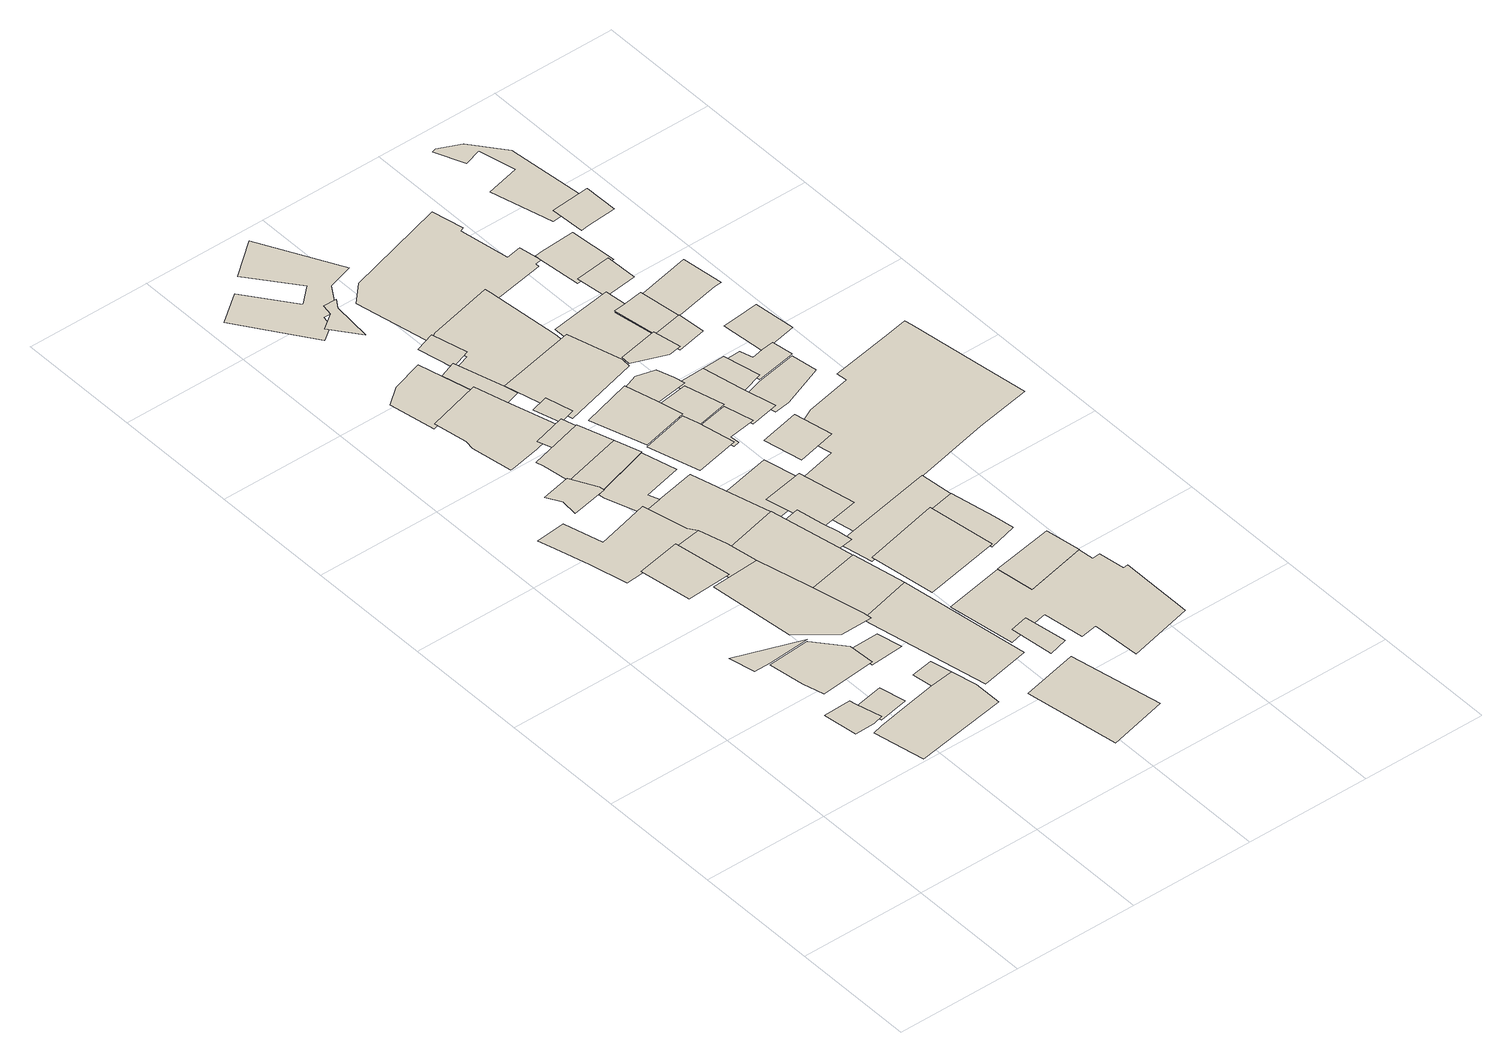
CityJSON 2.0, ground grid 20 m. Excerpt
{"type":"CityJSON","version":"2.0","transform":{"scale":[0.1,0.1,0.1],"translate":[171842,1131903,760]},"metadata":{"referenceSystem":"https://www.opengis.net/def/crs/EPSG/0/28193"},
"CityObjects":{
"building1":{"type":"Building","attributes":{"numberOfFloors":{"value":1,"sources":[{"name":"Amiran Atlas, sheet 12, map 4.3","type":"Secondary cartographic source"}],"paradata":{"author":"Beatrice Vaienti","date":"29-05-2023","comments":"In the atlas the value is \"1-3\", we have chosen a random value between 1 and 3 assigning a higher probability to 1 and 2 floors, respectively p=[0.35,0.35,0.3] for 1, 2, 3 floors","version":0}},"roof":{"type":{"value":"flat","paradata":{"author":"Beatrice Vaienti","date":"29-05-2023","version":0}}},"updatedGeometry":true,"terrainDifference":{"value":"0.28161802180262746"}},"geometry":[{"type":"MultiSurface","lod":"0","boundaries":[[[0,1,2,3,4,5]]]}]},
"building2":{"type":"Building","attributes":{"numberOfFloors":{"value":3,"sources":[{"name":"Amiran Atlas, sheet 12, map 4.3","type":"Secondary cartographic source"}],"paradata":{"author":"Beatrice Vaienti","date":"29-05-2023","comments":"In the atlas the value is \"1-3\", we have chosen a random value between 1 and 3 assigning a higher probability to 1 and 2 floors, respectively p=[0.35,0.35,0.3] for 1, 2, 3 floors","version":0}},"roof":{"type":{"value":"flat","paradata":{"author":"Beatrice Vaienti","date":"29-05-2023","version":0}}},"updatedGeometry":true,"terrainDifference":{"value":"0.599414407920558"}},"geometry":[{"type":"MultiSurface","lod":"0","boundaries":[[[6,7,8,9]]]}]},
"building3":{"type":"Building","attributes":{"numberOfFloors":{"value":2,"paradata":{"author":"INFERRED","date":"05-06-2023","comments":"Random Forest Classifier","version":0}},"roof":{"type":{"value":"flat","paradata":{"author":"Beatrice Vaienti","date":"29-05-2023","version":0}}},"updatedGeometry":true,"terrainDifference":{"value":"0.6730889437866863"}},"geometry":[{"type":"MultiSurface","lod":"0","boundaries":[[[10,11,12,13]]]}]},
"building4":{"type":"Building","attributes":{"numberOfFloors":{"value":3,"sources":[{"name":"Amiran Atlas, sheet 12, map 4.3","type":"Secondary cartographic source"}],"paradata":{"author":"Beatrice Vaienti","date":"29-05-2023","comments":"In the atlas the value is \"1-3\", we have chosen a random value between 1 and 3 assigning a higher probability to 1 and 2 floors, respectively p=[0.35,0.35,0.3] for 1, 2, 3 floors","version":0}},"roof":{"type":{"value":"hip","paradata":{"author":"Beatrice Vaienti","date":"29-05-2023","comments":"In the Atlas the value is reported is 'gabled (tiles)', however it is not clear whether it refers to a hip or a gable roof. Therefore we assigned a random value between the two.","version":0}}},"updatedGeometry":true,"terrainDifference":{"value":"1.8946272721588613"}},"geometry":[{"type":"MultiSurface","lod":"0","boundaries":[[[14,15,16,17,18,19,20,21,22,23]]]}]},
"building5":{"type":"Building","attributes":{"numberOfFloors":{"value":1,"sources":[{"name":"Amiran Atlas, sheet 12, map 4.3","type":"Secondary cartographic source"}],"paradata":{"author":"Beatrice Vaienti","date":"29-05-2023","comments":"In the atlas the value is \"1-3\", we have chosen a random value between 1 and 3 assigning a higher probability to 1 and 2 floors, respectively p=[0.35,0.35,0.3] for 1, 2, 3 floors","version":0}},"roof":{"type":{"value":"flat","paradata":{"author":"Beatrice Vaienti","date":"29-05-2023","version":0}}},"updatedGeometry":true,"terrainDifference":{"value":"1.0773429501475766"}},"geometry":[{"type":"MultiSurface","lod":"0","boundaries":[[[24,25,26,27,28,29]]]}]},
"building6":{"type":"Building","attributes":{"numberOfFloors":{"value":3,"sources":[{"name":"Amiran Atlas, sheet 12, map 4.3","type":"Secondary cartographic source"}],"paradata":{"author":"Beatrice Vaienti","date":"29-05-2023","comments":"In the atlas the value is \"1-3\", we have chosen a random value between 1 and 3 assigning a higher probability to 1 and 2 floors, respectively p=[0.35,0.35,0.3] for 1, 2, 3 floors","version":0}},"roof":{"type":{"value":"flat","paradata":{"author":"Beatrice Vaienti","date":"29-05-2023","version":0}}},"updatedGeometry":true,"terrainDifference":{"value":"0.7415756068710471"}},"geometry":[{"type":"MultiSurface","lod":"0","boundaries":[[[30,31,32,33,34]]]}]},
"building7":{"type":"Building","attributes":{"numberOfFloors":{"value":2,"sources":[{"name":"Amiran Atlas, sheet 12, map 4.3","type":"Secondary cartographic source"}],"paradata":{"author":"Beatrice Vaienti","date":"29-05-2023","comments":"In the atlas the value is \"1-3\", we have chosen a random value between 1 and 3 assigning a higher probability to 1 and 2 floors, respectively p=[0.35,0.35,0.3] for 1, 2, 3 floors","version":0}},"roof":{"type":{"value":"domed","paradata":{"author":"Beatrice Vaienti","date":"29-05-2023","version":0}}},"updatedGeometry":true,"terrainDifference":{"value":"0.4596959016915644"}},"geometry":[{"type":"MultiSurface","lod":"0","boundaries":[[[20,19,35,36]]]}]},
"building8":{"type":"Building","attributes":{"numberOfFloors":{"value":2,"sources":[{"name":"Amiran Atlas, sheet 12, map 4.3","type":"Secondary cartographic source"}],"paradata":{"author":"Beatrice Vaienti","date":"29-05-2023","comments":"In the atlas the value is \"1-3\", we have chosen a random value between 1 and 3 assigning a higher probability to 1 and 2 floors, respectively p=[0.35,0.35,0.3] for 1, 2, 3 floors","version":0}},"roof":{"type":{"value":"hip","paradata":{"author":"Beatrice Vaienti","date":"29-05-2023","comments":"In the Atlas the value is reported is 'gabled (tiles)', however it is not clear whether it refers to a hip or a gable roof. Therefore we assigned a random value between the two.","version":0}}},"updatedGeometry":true,"terrainDifference":{"value":"0.6256938639318105"}},"geometry":[{"type":"MultiSurface","lod":"0","boundaries":[[[37,38,39,40]]]}]},
"building9":{"type":"Building","attributes":{"numberOfFloors":{"value":1,"sources":[{"name":"Amiran Atlas, sheet 12, map 4.3","type":"Secondary cartographic source"}],"paradata":{"author":"Beatrice Vaienti","date":"29-05-2023","comments":"In the atlas the value is \"1-3\", we have chosen a random value between 1 and 3 assigning a higher probability to 1 and 2 floors, respectively p=[0.35,0.35,0.3] for 1, 2, 3 floors","version":0}},"roof":{"type":{"value":"flat","paradata":{"author":"Beatrice Vaienti","date":"29-05-2023","version":0}}},"updatedGeometry":true,"terrainDifference":{"value":"1.1734981575263665"}},"geometry":[{"type":"MultiSurface","lod":"0","boundaries":[[[41,42,43,44,45,46,47,48,49,50,51,52]]]}]},
"building10":{"type":"Building","attributes":{"numberOfFloors":{"value":1,"sources":[{"name":"Amiran Atlas, sheet 12, map 4.3","type":"Secondary cartographic source"}],"paradata":{"author":"Beatrice Vaienti","date":"29-05-2023","comments":"In the atlas the value is \"1-3\", we have chosen a random value between 1 and 3 assigning a higher probability to 1 and 2 floors, respectively p=[0.35,0.35,0.3] for 1, 2, 3 floors","version":0}},"roof":{"type":{"value":"flat","paradata":{"author":"Beatrice Vaienti","date":"29-05-2023","version":0}}},"updatedGeometry":true,"terrainDifference":{"value":"1.1051796525054378"}},"geometry":[{"type":"MultiSurface","lod":"0","boundaries":[[[53,54,55,56,57,58,59,60,61]]]}]},
"building11":{"type":"Building","attributes":{"numberOfFloors":{"value":3,"sources":[{"name":"Amiran Atlas, sheet 12, map 4.3","type":"Secondary cartographic source"}],"paradata":{"author":"Beatrice Vaienti","date":"29-05-2023","comments":"In the atlas the value is \"1-3\", we have chosen a random value between 1 and 3 assigning a higher probability to 1 and 2 floors, respectively p=[0.35,0.35,0.3] for 1, 2, 3 floors","version":0}},"roof":{"type":{"value":"flat","paradata":{"author":"Beatrice Vaienti","date":"29-05-2023","version":0}}},"updatedGeometry":true,"terrainDifference":{"value":"0.5852406870586565"}},"geometry":[{"type":"MultiSurface","lod":"0","boundaries":[[[62,63,64,65,66,67]]]}]},
"building12":{"type":"Building","attributes":{"numberOfFloors":{"value":3,"sources":[{"name":"Amiran Atlas, sheet 12, map 4.3","type":"Secondary cartographic source"}],"paradata":{"author":"Beatrice Vaienti","date":"29-05-2023","comments":"In the atlas the value is \"1-3\", we have chosen a random value between 1 and 3 assigning a higher probability to 1 and 2 floors, respectively p=[0.35,0.35,0.3] for 1, 2, 3 floors","version":0}},"roof":{"type":{"value":"flat","paradata":{"author":"Beatrice Vaienti","date":"29-05-2023","version":0}}},"updatedGeometry":true,"terrainDifference":{"value":"0.609221989827347"}},"geometry":[{"type":"MultiSurface","lod":"0","boundaries":[[[58,68,49,48,59]]]}]},
"building13":{"type":"Building","attributes":{"numberOfFloors":{"value":1,"sources":[{"name":"Amiran Atlas, sheet 12, map 4.3","type":"Secondary cartographic source"}],"paradata":{"author":"Beatrice Vaienti","date":"29-05-2023","comments":"In the atlas the value is \"1-3\", we have chosen a random value between 1 and 3 assigning a higher probability to 1 and 2 floors, respectively p=[0.35,0.35,0.3] for 1, 2, 3 floors","version":0}},"roof":{"type":{"value":"flat","paradata":{"author":"Beatrice Vaienti","date":"29-05-2023","version":0}}},"updatedGeometry":true,"terrainDifference":{"value":"1.1520842696250184"}},"geometry":[{"type":"MultiSurface","lod":"0","boundaries":[[[69,70,71,72,73]]]}]},
"building14":{"type":"Building","attributes":{"numberOfFloors":{"value":3,"sources":[{"name":"Amiran Atlas, sheet 12, map 4.3","type":"Secondary cartographic source"}],"paradata":{"author":"Beatrice Vaienti","date":"29-05-2023","comments":"In the atlas the value is \"1-3\", we have chosen a random value between 1 and 3 assigning a higher probability to 1 and 2 floors, respectively p=[0.35,0.35,0.3] for 1, 2, 3 floors","version":0}},"roof":{"type":{"value":"flat","paradata":{"author":"Beatrice Vaienti","date":"29-05-2023","version":0}}},"updatedGeometry":true,"terrainDifference":{"value":"1.6908805192066356"}},"geometry":[{"type":"MultiSurface","lod":"0","boundaries":[[[74,75,76,77]]]}]},
"building15":{"type":"Building","attributes":{"numberOfFloors":{"value":2,"sources":[{"name":"Amiran Atlas, sheet 12, map 4.3","type":"Secondary cartographic source"}],"paradata":{"author":"Beatrice Vaienti","date":"29-05-2023","comments":"In the atlas the value is \"1-3\", we have chosen a random value between 1 and 3 assigning a higher probability to 1 and 2 floors, respectively p=[0.35,0.35,0.3] for 1, 2, 3 floors","version":0}},"roof":{"type":{"value":"flat","paradata":{"author":"Beatrice Vaienti","date":"29-05-2023","version":0}}},"updatedGeometry":true,"terrainDifference":{"value":"1.1146611392366468"}},"geometry":[{"type":"MultiSurface","lod":"0","boundaries":[[[71,70,78,79,80]]]}]},
"building16":{"type":"Building","attributes":{"numberOfFloors":{"value":2,"sources":[{"name":"Amiran Atlas, sheet 12, map 4.3","type":"Secondary cartographic source"}],"paradata":{"author":"Beatrice Vaienti","date":"29-05-2023","comments":"In the atlas the value is \"1-3\", we have chosen a random value between 1 and 3 assigning a higher probability to 1 and 2 floors, respectively p=[0.35,0.35,0.3] for 1, 2, 3 floors","version":0}},"roof":{"type":{"value":"flat","paradata":{"author":"Beatrice Vaienti","date":"29-05-2023","version":0}}},"updatedGeometry":true,"terrainDifference":{"value":"1.1937920762037393"}},"geometry":[{"type":"MultiSurface","lod":"0","boundaries":[[[81,82,83,84,85,86]]]}]},
"building17":{"type":"Building","attributes":{"numberOfFloors":{"value":3,"sources":[{"name":"Amiran Atlas, sheet 12, map 4.3","type":"Secondary cartographic source"}],"paradata":{"author":"Beatrice Vaienti","date":"29-05-2023","comments":"In the atlas the value is \"1-3\", we have chosen a random value between 1 and 3 assigning a higher probability to 1 and 2 floors, respectively p=[0.35,0.35,0.3] for 1, 2, 3 floors","version":0}},"roof":{"type":{"value":"flat","paradata":{"author":"Beatrice Vaienti","date":"29-05-2023","version":0}}},"updatedGeometry":true,"terrainDifference":{"value":"1.2324583044890314"}},"geometry":[{"type":"MultiSurface","lod":"0","boundaries":[[[87,88,89,90,91]]]}]},
"building18":{"type":"Building","attributes":{"numberOfFloors":{"value":3,"sources":[{"name":"Amiran Atlas, sheet 12, map 4.3","type":"Secondary cartographic source"}],"paradata":{"author":"Beatrice Vaienti","date":"29-05-2023","comments":"In the atlas the value is \"1-3\", we have chosen a random value between 1 and 3 assigning a higher probability to 1 and 2 floors, respectively p=[0.35,0.35,0.3] for 1, 2, 3 floors","version":0}},"roof":{"type":{"value":"domed","paradata":{"author":"Beatrice Vaienti","date":"29-05-2023","version":0}}},"updatedGeometry":true,"terrainDifference":{"value":"1.360554771012161"}},"geometry":[{"type":"MultiSurface","lod":"0","boundaries":[[[92,93,94,95,96,97,98]]]}]},
"building19":{"type":"Building","attributes":{"numberOfFloors":{"value":2,"sources":[{"name":"Amiran Atlas, sheet 12, map 4.3","type":"Secondary cartographic source"}],"paradata":{"author":"Beatrice Vaienti","date":"29-05-2023","comments":"In the atlas the value is \"1-3\", we have chosen a random value between 1 and 3 assigning a higher probability to 1 and 2 floors, respectively p=[0.35,0.35,0.3] for 1, 2, 3 floors","version":0}},"roof":{"type":{"value":"flat","paradata":{"author":"Beatrice Vaienti","date":"29-05-2023","version":0}}},"updatedGeometry":true,"terrainDifference":{"value":"1.3034931876859628"}},"geometry":[{"type":"MultiSurface","lod":"0","boundaries":[[[94,93,99,100,101,102,103]]]}]},
"building20":{"type":"Building","attributes":{"numberOfFloors":{"value":3,"sources":[{"name":"Amiran Atlas, sheet 12, map 4.3","type":"Secondary cartographic source"}],"paradata":{"author":"Beatrice Vaienti","date":"29-05-2023","comments":"In the atlas the value is \"1-3\", we have chosen a random value between 1 and 3 assigning a higher probability to 1 and 2 floors, respectively p=[0.35,0.35,0.3] for 1, 2, 3 floors","version":0}},"roof":{"type":{"value":"flat","paradata":{"author":"Beatrice Vaienti","date":"29-05-2023","version":0}}},"updatedGeometry":true,"terrainDifference":{"value":"1.1023159950963455"}},"geometry":[{"type":"MultiSurface","lod":"0","boundaries":[[[104,89,88,105,106]]]}]},
"building21":{"type":"Building","attributes":{"numberOfFloors":{"value":3,"sources":[{"name":"Amiran Atlas, sheet 12, map 4.3","type":"Secondary cartographic source"}],"paradata":{"author":"Beatrice Vaienti","date":"29-05-2023","comments":"In the atlas the value is \"1-3\", we have chosen a random value between 1 and 3 assigning a higher probability to 1 and 2 floors, respectively p=[0.35,0.35,0.3] for 1, 2, 3 floors","version":0}},"roof":{"type":{"value":"domed","paradata":{"author":"Beatrice Vaienti","date":"29-05-2023","version":0}}},"updatedGeometry":true,"terrainDifference":{"value":"1.8559229964739643"}},"geometry":[{"type":"MultiSurface","lod":"0","boundaries":[[[107,108,109,110,111,112,113,114,115,116]]]}]},
"building22":{"type":"Building","attributes":{"numberOfFloors":{"value":1,"sources":[{"name":"Amiran Atlas, sheet 12, map 4.3","type":"Secondary cartographic source"}],"paradata":{"author":"Beatrice Vaienti","date":"29-05-2023","comments":"In the atlas the value is \"1-3\", we have chosen a random value between 1 and 3 assigning a higher probability to 1 and 2 floors, respectively p=[0.35,0.35,0.3] for 1, 2, 3 floors","version":0}},"roof":{"type":{"value":"hip","paradata":{"author":"Beatrice Vaienti","date":"29-05-2023","comments":"In the Atlas the value is reported is 'gabled (tiles)', however it is not clear whether it refers to a hip or a gable roof. Therefore we assigned a random value between the two.","version":0}}},"updatedGeometry":true,"terrainDifference":{"value":"1.310572772012092"}},"geometry":[{"type":"MultiSurface","lod":"0","boundaries":[[[117,118,119,120,121,122,123]]]}]},
"building23":{"type":"Building","attributes":{"numberOfFloors":{"value":2,"sources":[{"name":"Amiran Atlas, sheet 12, map 4.3","type":"Secondary cartographic source"}],"paradata":{"author":"Beatrice Vaienti","date":"29-05-2023","comments":"In the atlas the value is \"1-3\", we have chosen a random value between 1 and 3 assigning a higher probability to 1 and 2 floors, respectively p=[0.35,0.35,0.3] for 1, 2, 3 floors","version":0}},"roof":{"type":{"value":"flat","paradata":{"author":"Beatrice Vaienti","date":"29-05-2023","version":0}}},"updatedGeometry":true,"terrainDifference":{"value":"0.543079829151393"}},"geometry":[{"type":"MultiSurface","lod":"0","boundaries":[[[124,125,126,127]]]}]},
"building24":{"type":"Building","attributes":{"numberOfFloors":{"value":3,"sources":[{"name":"Amiran Atlas, sheet 12, map 4.3","type":"Secondary cartographic source"}],"paradata":{"author":"Beatrice Vaienti","date":"29-05-2023","comments":"In the atlas the value is \"1-3\", we have chosen a random value between 1 and 3 assigning a higher probability to 1 and 2 floors, respectively p=[0.35,0.35,0.3] for 1, 2, 3 floors","version":0}},"roof":{"type":{"value":"flat","paradata":{"author":"Beatrice Vaienti","date":"29-05-2023","version":0}}},"updatedGeometry":true,"terrainDifference":{"value":"0.42074597535666547"}},"geometry":[{"type":"MultiSurface","lod":"0","boundaries":[[[128,129,130,131]]]}]},
"building25":{"type":"Building","attributes":{"numberOfFloors":{"value":1,"sources":[{"name":"Amiran Atlas, sheet 12, map 4.3","type":"Secondary cartographic source"}],"paradata":{"author":"Beatrice Vaienti","date":"29-05-2023","comments":"In the atlas the value is \"1-3\", we have chosen a random value between 1 and 3 assigning a higher probability to 1 and 2 floors, respectively p=[0.35,0.35,0.3] for 1, 2, 3 floors","version":0}},"roof":{"type":{"value":"hip","paradata":{"author":"Beatrice Vaienti","date":"29-05-2023","comments":"In the Atlas the value is reported is 'gabled (tiles)', however it is not clear whether it refers to a hip or a gable roof. Therefore we assigned a random value between the two.","version":0}}},"updatedGeometry":true,"terrainDifference":{"value":"0.34325742693408395"}},"geometry":[{"type":"MultiSurface","lod":"0","boundaries":[[[132,133,134,135,136,137]]]}]},
"building26":{"type":"Building","attributes":{"numberOfFloors":{"value":1,"sources":[{"name":"Amiran Atlas, sheet 12, map 4.3","type":"Secondary cartographic source"}],"paradata":{"author":"Beatrice Vaienti","date":"29-05-2023","comments":"In the atlas the value is \"1-3\", we have chosen a random value between 1 and 3 assigning a higher probability to 1 and 2 floors, respectively p=[0.35,0.35,0.3] for 1, 2, 3 floors","version":0}},"roof":{"type":{"value":"flat","paradata":{"author":"Beatrice Vaienti","date":"29-05-2023","version":0}}},"updatedGeometry":true,"terrainDifference":{"value":"0.5837094846814871"}},"geometry":[{"type":"MultiSurface","lod":"0","boundaries":[[[138,139,140,141]]]}]},
"building27":{"type":"Building","attributes":{"numberOfFloors":{"value":3,"sources":[{"name":"Amiran Atlas, sheet 12, map 4.3","type":"Secondary cartographic source"}],"paradata":{"author":"Beatrice Vaienti","date":"29-05-2023","comments":"In the atlas the value is \"1-3\", we have chosen a random value between 1 and 3 assigning a higher probability to 1 and 2 floors, respectively p=[0.35,0.35,0.3] for 1, 2, 3 floors","version":0}},"roof":{"type":{"value":"domed","paradata":{"author":"Beatrice Vaienti","date":"29-05-2023","version":0}}},"updatedGeometry":true,"terrainDifference":{"value":"1.1359282946718159"}},"geometry":[{"type":"MultiSurface","lod":"0","boundaries":[[[142,143,144,145,146,147]]]}]},
"building28":{"type":"Building","attributes":{"numberOfFloors":{"value":3,"sources":[{"name":"Amiran Atlas, sheet 12, map 4.3","type":"Secondary cartographic source"}],"paradata":{"author":"Beatrice Vaienti","date":"29-05-2023","comments":"In the atlas the value is \"1-3\", we have chosen a random value between 1 and 3 assigning a higher probability to 1 and 2 floors, respectively p=[0.35,0.35,0.3] for 1, 2, 3 floors","version":0}},"roof":{"type":{"value":"domed","paradata":{"author":"Beatrice Vaienti","date":"29-05-2023","version":0}}},"updatedGeometry":true,"terrainDifference":{"value":"0.8782813781786245"}},"geometry":[{"type":"MultiSurface","lod":"0","boundaries":[[[148,149,150,151,152,153]]]}]},
"building29":{"type":"Building","attributes":{"numberOfFloors":{"value":3,"paradata":{"author":"INFERRED","date":"05-06-2023","comments":"Random Forest Classifier","version":0}},"roof":{"type":{"value":"hip","paradata":{"author":"Beatrice Vaienti","date":"29-05-2023","comments":"In the Atlas the value is reported is 'gabled (tiles)', however it is not clear whether it refers to a hip or a gable roof. Therefore we assigned a random value between the two.","version":0}}},"updatedGeometry":true,"terrainDifference":{"value":"0.7849513631530571"}},"geometry":[{"type":"MultiSurface","lod":"0","boundaries":[[[154,155,156,157]]]}]},
"building30":{"type":"Building","attributes":{"numberOfFloors":{"value":2,"sources":[{"name":"Amiran Atlas, sheet 12, map 4.3","type":"Secondary cartographic source"}],"paradata":{"author":"Beatrice Vaienti","date":"29-05-2023","comments":"In the atlas the value is \"1-3\", we have chosen a random value between 1 and 3 assigning a higher probability to 1 and 2 floors, respectively p=[0.35,0.35,0.3] for 1, 2, 3 floors","version":0}},"roof":{"type":{"value":"flat","paradata":{"author":"Beatrice Vaienti","date":"29-05-2023","version":0}}},"updatedGeometry":true,"terrainDifference":{"value":"0.9120840890925611"}},"geometry":[{"type":"MultiSurface","lod":"0","boundaries":[[[158,159,160,161,162]]]}]},
"building31":{"type":"Building","attributes":{"numberOfFloors":{"value":1,"sources":[{"name":"Amiran Atlas, sheet 12, map 4.3","type":"Secondary cartographic source"}],"paradata":{"author":"Beatrice Vaienti","date":"29-05-2023","comments":"In the atlas the value is \"1-3\", we have chosen a random value between 1 and 3 assigning a higher probability to 1 and 2 floors, respectively p=[0.35,0.35,0.3] for 1, 2, 3 floors","version":0}},"roof":{"type":{"value":"domed","paradata":{"author":"Beatrice Vaienti","date":"29-05-2023","version":0}}},"updatedGeometry":true,"terrainDifference":{"value":"1.2810427318225848"}},"geometry":[{"type":"MultiSurface","lod":"0","boundaries":[[[163,164,165,166,167]]]}]},
"building32":{"type":"Building","attributes":{"numberOfFloors":{"value":1,"sources":[{"name":"Amiran Atlas, sheet 12, map 4.3","type":"Secondary cartographic source"}],"paradata":{"author":"Beatrice Vaienti","date":"29-05-2023","comments":"In the atlas the value is \"1-3\", we have chosen a random value between 1 and 3 assigning a higher probability to 1 and 2 floors, respectively p=[0.35,0.35,0.3] for 1, 2, 3 floors","version":0}},"roof":{"type":{"value":"flat","paradata":{"author":"Beatrice Vaienti","date":"29-05-2023","version":0}}},"updatedGeometry":true,"terrainDifference":{"value":"1.5725380496156869"}},"geometry":[{"type":"MultiSurface","lod":"0","boundaries":[[[168,169,170,171]]]}]},
"building33":{"type":"Building","attributes":{"numberOfFloors":{"value":1,"sources":[{"name":"Amiran Atlas, sheet 12, map 4.3","type":"Secondary cartographic source"}],"paradata":{"author":"Beatrice Vaienti","date":"29-05-2023","comments":"In the atlas the value is \"1-3\", we have chosen a random value between 1 and 3 assigning a higher probability to 1 and 2 floors, respectively p=[0.35,0.35,0.3] for 1, 2, 3 floors","version":0}},"roof":{"type":{"value":"flat","paradata":{"author":"Beatrice Vaienti","date":"29-05-2023","version":0}}},"updatedGeometry":true,"terrainDifference":{"value":"1.0105732763211708"}},"geometry":[{"type":"MultiSurface","lod":"0","boundaries":[[[172,173,174,175,176]]]}]},
"building34":{"type":"Building","attributes":{"numberOfFloors":{"value":2,"sources":[{"name":"Amiran Atlas, sheet 12, map 4.3","type":"Secondary cartographic source"}],"paradata":{"author":"Beatrice Vaienti","date":"29-05-2023","comments":"In the atlas the value is \"1-3\", we have chosen a random value between 1 and 3 assigning a higher probability to 1 and 2 floors, respectively p=[0.35,0.35,0.3] for 1, 2, 3 floors","version":0}},"roof":{"type":{"value":"domed","paradata":{"author":"Beatrice Vaienti","date":"29-05-2023","version":0}}},"updatedGeometry":true,"terrainDifference":{"value":"2.441305900781299"}},"geometry":[{"type":"MultiSurface","lod":"0","boundaries":[[[177,178,179,180,181,182,183,184,185,186,187,188,189]]]}]},
"building35":{"type":"Building","attributes":{"numberOfFloors":{"value":2,"sources":[{"name":"Amiran Atlas, sheet 12, map 4.3","type":"Secondary cartographic source"}],"paradata":{"author":"Beatrice Vaienti","date":"29-05-2023","comments":"In the atlas the value is \"1-3\", we have chosen a random value between 1 and 3 assigning a higher probability to 1 and 2 floors, respectively p=[0.35,0.35,0.3] for 1, 2, 3 floors","version":0}},"roof":{"type":{"value":"flat","paradata":{"author":"Beatrice Vaienti","date":"29-05-2023","version":0}}},"updatedGeometry":true,"terrainDifference":{"value":"2.5305801481864183"}},"geometry":[{"type":"MultiSurface","lod":"0","boundaries":[[[190,191,192,193,194,195,196,197,198,199,200,201,202,203,204,205,206]]]}]},
"building36":{"type":"Building","attributes":{"numberOfFloors":{"value":3,"sources":[{"name":"Amiran Atlas, sheet 12, map 4.3","type":"Secondary cartographic source"}],"paradata":{"author":"Beatrice Vaienti","date":"29-05-2023","comments":"In the atlas the value is \"1-3\", we have chosen a random value between 1 and 3 assigning a higher probability to 1 and 2 floors, respectively p=[0.35,0.35,0.3] for 1, 2, 3 floors","version":0}},"roof":{"type":{"value":"flat","paradata":{"author":"Beatrice Vaienti","date":"29-05-2023","version":0}}},"updatedGeometry":true,"terrainDifference":{"value":"1.7369030381779886"}},"geometry":[{"type":"MultiSurface","lod":"0","boundaries":[[[207,208,209,210,211]]]}]},
"building37":{"type":"Building","attributes":{"numberOfFloors":{"value":1,"sources":[{"name":"Amiran Atlas, sheet 12, map 4.3","type":"Secondary cartographic source"}],"paradata":{"author":"Beatrice Vaienti","date":"29-05-2023","comments":"In the atlas the value is \"1-3\", we have chosen a random value between 1 and 3 assigning a higher probability to 1 and 2 floors, respectively p=[0.35,0.35,0.3] for 1, 2, 3 floors","version":0}},"roof":{"type":{"value":"flat","paradata":{"author":"Beatrice Vaienti","date":"29-05-2023","version":0}}},"updatedGeometry":true,"terrainDifference":{"value":"2.1473041737134335"}},"geometry":[{"type":"MultiSurface","lod":"0","boundaries":[[[212,213,214,215,216]]]}]},
"building38":{"type":"Building","attributes":{"numberOfFloors":{"value":1,"sources":[{"name":"Amiran Atlas, sheet 12, map 4.3","type":"Secondary cartographic source"}],"paradata":{"author":"Beatrice Vaienti","date":"29-05-2023","comments":"In the atlas the value is \"1-3\", we have chosen a random value between 1 and 3 assigning a higher probability to 1 and 2 floors, respectively p=[0.35,0.35,0.3] for 1, 2, 3 floors","version":0}},"roof":{"type":{"value":"flat","paradata":{"author":"Beatrice Vaienti","date":"29-05-2023","version":0}}},"updatedGeometry":true,"terrainDifference":{"value":"2.2539711357406342"}},"geometry":[{"type":"MultiSurface","lod":"0","boundaries":[[[217,218,219,220,221,222,223,224,225]]]}]},
"building39":{"type":"Building","attributes":{"numberOfFloors":{"value":2,"sources":[{"name":"Amiran Atlas, sheet 12, map 4.3","type":"Secondary cartographic source"}],"paradata":{"author":"Beatrice Vaienti","date":"29-05-2023","comments":"In the atlas the value is \"1-3\", we have chosen a random value between 1 and 3 assigning a higher probability to 1 and 2 floors, respectively p=[0.35,0.35,0.3] for 1, 2, 3 floors","version":0}},"roof":{"type":{"value":"flat","paradata":{"author":"Beatrice Vaienti","date":"29-05-2023","version":0}}},"updatedGeometry":true,"terrainDifference":{"value":"0.9936975825622212"}},"geometry":[{"type":"MultiSurface","lod":"0","boundaries":[[[226,227,228,229,230,231]]]}]},
"building40":{"type":"Building","attributes":{"numberOfFloors":{"value":1,"sources":[{"name":"Amiran Atlas, sheet 12, map 4.3","type":"Secondary cartographic source"}],"paradata":{"author":"Beatrice Vaienti","date":"29-05-2023","comments":"In the atlas the value is \"1-3\", we have chosen a random value between 1 and 3 assigning a higher probability to 1 and 2 floors, respectively p=[0.35,0.35,0.3] for 1, 2, 3 floors","version":0}},"roof":{"type":{"value":"gable","paradata":{"author":"Beatrice Vaienti","date":"29-05-2023","comments":"In the Atlas the value is reported is 'gabled (tiles)', however it is not clear whether it refers to a hip or a gable roof. Therefore we assigned a random value between the two.","version":0}}},"updatedGeometry":true,"terrainDifference":{"value":"1.208562834485667"}},"geometry":[{"type":"MultiSurface","lod":"0","boundaries":[[[232,233,234,235,236]]]}]},
"building41":{"type":"Building","attributes":{"numberOfFloors":{"value":1,"sources":[{"name":"Amiran Atlas, sheet 12, map 4.3","type":"Secondary cartographic source"}],"paradata":{"author":"Beatrice Vaienti","date":"29-05-2023","comments":"In the atlas the value is \"1-3\", we have chosen a random value between 1 and 3 assigning a higher probability to 1 and 2 floors, respectively p=[0.35,0.35,0.3] for 1, 2, 3 floors","version":0}},"roof":{"type":{"value":"flat","paradata":{"author":"Beatrice Vaienti","date":"29-05-2023","version":0}}},"updatedGeometry":true,"terrainDifference":{"value":"1.2386666539061115"}},"geometry":[{"type":"MultiSurface","lod":"0","boundaries":[[[237,238,239,240]]]}]},
"building42":{"type":"Building","attributes":{"numberOfFloors":{"value":3,"sources":[{"name":"Amiran Atlas, sheet 12, map 4.3","type":"Secondary cartographic source"}],"paradata":{"author":"Beatrice Vaienti","date":"29-05-2023","comments":"In the atlas the value is \"1-3\", we have chosen a random value between 1 and 3 assigning a higher probability to 1 and 2 floors, respectively p=[0.35,0.35,0.3] for 1, 2, 3 floors","version":0}},"roof":{"type":{"value":"flat","paradata":{"author":"Beatrice Vaienti","date":"29-05-2023","version":0}}},"updatedGeometry":true,"terrainDifference":{"value":"0.8372788266360294"}},"geometry":[{"type":"MultiSurface","lod":"0","boundaries":[[[241,242,243,244,245,246]]]}]},
"building43":{"type":"Building","attributes":{"numberOfFloors":{"value":2,"sources":[{"name":"Amiran Atlas, sheet 12, map 4.3","type":"Secondary cartographic source"}],"paradata":{"author":"Beatrice Vaienti","date":"29-05-2023","comments":"In the atlas the value is \"1-3\", we have chosen a random value between 1 and 3 assigning a higher probability to 1 and 2 floors, respectively p=[0.35,0.35,0.3] for 1, 2, 3 floors","version":0}},"roof":{"type":{"value":"domed","paradata":{"author":"Beatrice Vaienti","date":"29-05-2023","version":0}}},"updatedGeometry":true,"terrainDifference":{"value":"0.6257997141149827"}},"geometry":[{"type":"MultiSurface","lod":"0","boundaries":[[[247,248,249,250,251]]]}]},
"building44":{"type":"Building","attributes":{"numberOfFloors":{"value":1,"sources":[{"name":"Amiran Atlas, sheet 12, map 4.3","type":"Secondary cartographic source"}],"paradata":{"author":"Beatrice Vaienti","date":"29-05-2023","comments":"In the atlas the value is \"1-3\", we have chosen a random value between 1 and 3 assigning a higher probability to 1 and 2 floors, respectively p=[0.35,0.35,0.3] for 1, 2, 3 floors","version":0}},"roof":{"type":{"value":"domed","paradata":{"author":"Beatrice Vaienti","date":"29-05-2023","version":0}}},"updatedGeometry":true,"terrainDifference":{"value":"1.062599505457678"}},"geometry":[{"type":"MultiSurface","lod":"0","boundaries":[[[252,253,254,255]]]}]},
"building45":{"type":"Building","attributes":{"numberOfFloors":{"value":2,"sources":[{"name":"Amiran Atlas, sheet 12, map 4.3","type":"Secondary cartographic source"}],"paradata":{"author":"Beatrice Vaienti","date":"29-05-2023","comments":"In the atlas the value is \"1-3\", we have chosen a random value between 1 and 3 assigning a higher probability to 1 and 2 floors, respectively p=[0.35,0.35,0.3] for 1, 2, 3 floors","version":0}},"roof":{"type":{"value":"domed","paradata":{"author":"Beatrice Vaienti","date":"29-05-2023","version":0}}},"updatedGeometry":true,"terrainDifference":{"value":"1.6172838676032844"}},"geometry":[{"type":"MultiSurface","lod":"0","boundaries":[[[256,257,258,259,260,261]]]}]},
"building46":{"type":"Building","attributes":{"numberOfFloors":{"value":1,"sources":[{"name":"Amiran Atlas, sheet 12, map 4.3","type":"Secondary cartographic source"}],"paradata":{"author":"Beatrice Vaienti","date":"29-05-2023","comments":"In the atlas the value is \"1-3\", we have chosen a random value between 1 and 3 assigning a higher probability to 1 and 2 floors, respectively p=[0.35,0.35,0.3] for 1, 2, 3 floors","version":0}},"roof":{"type":{"value":"flat","paradata":{"author":"Beatrice Vaienti","date":"29-05-2023","version":0}}},"updatedGeometry":true,"terrainDifference":{"value":"0.5721613421117654"}},"geometry":[{"type":"MultiSurface","lod":"0","boundaries":[[[262,263,264,265,266]]]}]},
"building47":{"type":"Building","attributes":{"numberOfFloors":{"value":2,"sources":[{"name":"Amiran Atlas, sheet 12, map 4.3","type":"Secondary cartographic source"}],"paradata":{"author":"Beatrice Vaienti","date":"29-05-2023","comments":"In the atlas the value is \"1-3\", we have chosen a random value between 1 and 3 assigning a higher probability to 1 and 2 floors, respectively p=[0.35,0.35,0.3] for 1, 2, 3 floors","version":0}},"roof":{"type":{"value":"flat","paradata":{"author":"Beatrice Vaienti","date":"29-05-2023","version":0}}},"updatedGeometry":true,"terrainDifference":{"value":"1.5550210134574445"}},"geometry":[{"type":"MultiSurface","lod":"0","boundaries":[[[267,268,269,270,271,272,273,274]]]}]},
"building48":{"type":"Building","attributes":{"numberOfFloors":{"value":3,"sources":[{"name":"Amiran Atlas, sheet 12, map 4.3","type":"Secondary cartographic source"}],"paradata":{"author":"Beatrice Vaienti","date":"29-05-2023","comments":"In the atlas the value is \"1-3\", we have chosen a random value between 1 and 3 assigning a higher probability to 1 and 2 floors, respectively p=[0.35,0.35,0.3] for 1, 2, 3 floors","version":0}},"roof":{"type":{"value":"flat","paradata":{"author":"Beatrice Vaienti","date":"29-05-2023","version":0}}},"updatedGeometry":true,"terrainDifference":{"value":"2.7242006657109594"}},"geometry":[{"type":"MultiSurface","lod":"0","boundaries":[[[275,276,277,278,279,280,281,282,283,284,285,286,287]]]}]},
"building49":{"type":"Building","attributes":{"numberOfFloors":{"value":1,"sources":[{"name":"Amiran Atlas, sheet 12, map 4.3","type":"Secondary cartographic source"}],"paradata":{"author":"Beatrice Vaienti","date":"29-05-2023","comments":"In the atlas the value is \"1-3\", we have chosen a random value between 1 and 3 assigning a higher probability to 1 and 2 floors, respectively p=[0.35,0.35,0.3] for 1, 2, 3 floors","version":0}},"roof":{"type":{"value":"domed","paradata":{"author":"Beatrice Vaienti","date":"29-05-2023","version":0}}},"updatedGeometry":true,"terrainDifference":{"value":"0.9303543918317883"}},"geometry":[{"type":"MultiSurface","lod":"0","boundaries":[[[288,289,290,260]]]}]},
"building50":{"type":"Building","attributes":{"numberOfFloors":{"value":2,"sources":[{"name":"Amiran Atlas, sheet 12, map 4.3","type":"Secondary cartographic source"}],"paradata":{"author":"Beatrice Vaienti","date":"29-05-2023","comments":"In the atlas the value is \"1-3\", we have chosen a random value between 1 and 3 assigning a higher probability to 1 and 2 floors, respectively p=[0.35,0.35,0.3] for 1, 2, 3 floors","version":0}},"roof":{"type":{"value":"flat","paradata":{"author":"Beatrice Vaienti","date":"29-05-2023","version":0}}},"updatedGeometry":true,"terrainDifference":{"value":"5.9349594956449"}},"geometry":[{"type":"MultiSurface","lod":"0","boundaries":[[[291,292,293,294,295,296,297,298,299,300,301,302,303,304,305,306,307,308,309]]]}]},
"building51":{"type":"Building","attributes":{"numberOfFloors":{"value":2,"sources":[{"name":"Amiran Atlas, sheet 12, map 4.3","type":"Secondary cartographic source"}],"paradata":{"author":"Beatrice Vaienti","date":"29-05-2023","comments":"In the atlas the value is \"1-3\", we have chosen a random value between 1 and 3 assigning a higher probability to 1 and 2 floors, respectively p=[0.35,0.35,0.3] for 1, 2, 3 floors","version":0}},"roof":{"type":{"value":"domed","paradata":{"author":"Beatrice Vaienti","date":"29-05-2023","version":0}}},"updatedGeometry":true,"terrainDifference":{"value":"0.649232904205448"}},"geometry":[{"type":"MultiSurface","lod":"0","boundaries":[[[310,311,312,313,314]]]}]},
"building52":{"type":"Building","attributes":{"numberOfFloors":{"value":2,"sources":[{"name":"Amiran Atlas, sheet 12, map 4.3","type":"Secondary cartographic source"}],"paradata":{"author":"Beatrice Vaienti","date":"29-05-2023","comments":"In the atlas the value is \"1-3\", we have chosen a random value between 1 and 3 assigning a higher probability to 1 and 2 floors, respectively p=[0.35,0.35,0.3] for 1, 2, 3 floors","version":0}},"roof":{"type":{"value":"flat","paradata":{"author":"Beatrice Vaienti","date":"29-05-2023","version":0}}},"updatedGeometry":true,"terrainDifference":{"value":"1.4915714561083586"}},"geometry":[{"type":"MultiSurface","lod":"0","boundaries":[[[315,316,317,318,319,320]]]}]},
"building53":{"type":"Building","attributes":{"numberOfFloors":{"value":2,"sources":[{"name":"Amiran Atlas, sheet 12, map 4.3","type":"Secondary cartographic source"}],"paradata":{"author":"Beatrice Vaienti","date":"29-05-2023","comments":"In the atlas the value is \"1-3\", we have chosen a random value between 1 and 3 assigning a higher probability to 1 and 2 floors, respectively p=[0.35,0.35,0.3] for 1, 2, 3 floors","version":0}},"roof":{"type":{"value":"domed","paradata":{"author":"Beatrice Vaienti","date":"29-05-2023","version":0}}},"updatedGeometry":true,"terrainDifference":{"value":"0.9506172809858108"}},"geometry":[{"type":"MultiSurface","lod":"0","boundaries":[[[321,322,323,324,325,326]]]}]},
"building54":{"type":"Building","attributes":{"numberOfFloors":{"value":2,"sources":[{"name":"Amiran Atlas, sheet 12, map 4.3","type":"Secondary cartographic source"}],"paradata":{"author":"Beatrice Vaienti","date":"29-05-2023","comments":"In the atlas the value is \"1-3\", we have chosen a random value between 1 and 3 assigning a higher probability to 1 and 2 floors, respectively p=[0.35,0.35,0.3] for 1, 2, 3 floors","version":0}},"roof":{"type":{"value":"domed","paradata":{"author":"Beatrice Vaienti","date":"29-05-2023","version":0}}},"updatedGeometry":true,"terrainDifference":{"value":"1.2616334483693354"}},"geometry":[{"type":"MultiSurface","lod":"0","boundaries":[[[327,328,329,330,331,332,333]]]}]},
"building55":{"type":"Building","attributes":{"numberOfFloors":{"value":3,"sources":[{"name":"Amiran Atlas, sheet 12, map 4.3","type":"Secondary cartographic source"}],"paradata":{"author":"Beatrice Vaienti","date":"29-05-2023","comments":"In the atlas the value is \"1-3\", we have chosen a random value between 1 and 3 assigning a higher probability to 1 and 2 floors, respectively p=[0.35,0.35,0.3] for 1, 2, 3 floors","version":0}},"roof":{"type":{"value":"flat","paradata":{"author":"Beatrice Vaienti","date":"29-05-2023","version":0}}},"updatedGeometry":true,"terrainDifference":{"value":"0.7658809674301883"}},"geometry":[{"type":"MultiSurface","lod":"0","boundaries":[[[334,335,336,337]]]}]},
"building56":{"type":"Building","attributes":{"numberOfFloors":{"value":2,"sources":[{"name":"Amiran Atlas, sheet 12, map 4.3","type":"Secondary cartographic source"}],"paradata":{"author":"Beatrice Vaienti","date":"29-05-2023","comments":"In the atlas the value is \"1-3\", we have chosen a random value between 1 and 3 assigning a higher probability to 1 and 2 floors, respectively p=[0.35,0.35,0.3] for 1, 2, 3 floors","version":0}},"roof":{"type":{"value":"flat","paradata":{"author":"Beatrice Vaienti","date":"29-05-2023","version":0}}},"updatedGeometry":true,"terrainDifference":{"value":"1.0704259280960542"}},"geometry":[{"type":"MultiSurface","lod":"0","boundaries":[[[338,339,340,341,342,343,344]]]}]},
"building57":{"type":"Building","attributes":{"numberOfFloors":{"value":3,"sources":[{"name":"Amiran Atlas, sheet 12, map 4.3","type":"Secondary cartographic source"}],"paradata":{"author":"Beatrice Vaienti","date":"29-05-2023","comments":"In the atlas the value is \"1-3\", we have chosen a random value between 1 and 3 assigning a higher probability to 1 and 2 floors, respectively p=[0.35,0.35,0.3] for 1, 2, 3 floors","version":0}},"roof":{"type":{"value":"domed","paradata":{"author":"Beatrice Vaienti","date":"29-05-2023","version":0}}},"updatedGeometry":true,"terrainDifference":{"value":"1.130296510899323"}},"geometry":[{"type":"MultiSurface","lod":"0","boundaries":[[[345,346,347,348,349]]]}]},
"building58":{"type":"Building","attributes":{"numberOfFloors":{"value":1,"sources":[{"name":"Amiran Atlas, sheet 12, map 4.3","type":"Secondary cartographic source"}],"paradata":{"author":"Beatrice Vaienti","date":"29-05-2023","comments":"In the atlas the value is \"1-3\", we have chosen a random value between 1 and 3 assigning a higher probability to 1 and 2 floors, respectively p=[0.35,0.35,0.3] for 1, 2, 3 floors","version":0}},"roof":{"type":{"value":"domed","paradata":{"author":"Beatrice Vaienti","date":"29-05-2023","version":0}}},"updatedGeometry":true,"terrainDifference":{"value":"1.1927338990572607"}},"geometry":[{"type":"MultiSurface","lod":"0","boundaries":[[[350,351,352,353,354,355]]]}]},
"building59":{"type":"Building","attributes":{"numberOfFloors":{"value":3,"sources":[{"name":"Amiran Atlas, sheet 12, map 4.3","type":"Secondary cartographic source"}],"paradata":{"author":"Beatrice Vaienti","date":"29-05-2023","comments":"In the atlas the value is \"1-3\", we have chosen a random value between 1 and 3 assigning a higher probability to 1 and 2 floors, respectively p=[0.35,0.35,0.3] for 1, 2, 3 floors","version":0}},"roof":{"type":{"value":"flat","paradata":{"author":"Beatrice Vaienti","date":"29-05-2023","version":0}}},"updatedGeometry":true,"terrainDifference":{"value":"0.8268201274512103"}},"geometry":[{"type":"MultiSurface","lod":"0","boundaries":[[[356,357,358,359,360]]]}]},
"building60":{"type":"Building","attributes":{"numberOfFloors":{"value":2,"sources":[{"name":"Amiran Atlas, sheet 12, map 4.3","type":"Secondary cartographic source"}],"paradata":{"author":"Beatrice Vaienti","date":"29-05-2023","comments":"In the atlas the value is \"1-3\", we have chosen a random value between 1 and 3 assigning a higher probability to 1 and 2 floors, respectively p=[0.35,0.35,0.3] for 1, 2, 3 floors","version":0}},"roof":{"type":{"value":"flat","paradata":{"author":"Beatrice Vaienti","date":"29-05-2023","version":0}}},"updatedGeometry":true,"terrainDifference":{"value":"2.1272404713127764"}},"geometry":[{"type":"MultiSurface","lod":"0","boundaries":[[[361,362,363,364,365,366,367,368,369,370]]]}]}
},
"vertices":[
[102,257,105],[100,266,105],[56,265,105],[64,210,105],[96,211,105],[113,215,105],
[102,257,99],[113,215,99],[161,225,99],[152,266,99],
[39,442,96],[48,400,96],[75,400,96],[143,405,96],
[109,146,88],[113,129,88],[201,143,88],[263,154,88],[263,200,88],[254,240,88],[215,235,88],[161,225,88],[113,215,88],[96,211,88],
[83,343,93],[92,309,93],[182,318,93],[180,361,93],[143,405,93],[75,400,93],
[124,576,90],[152,578,90],[137,670,90],[67,657,90],[80,574,90],
[246,274,88],[211,268,88],
[227,362,88],[180,361,88],[182,318,88],[236,322,88],
[69,738,85],[52,801,85],[4,796,85],[10,777,85],[27,716,85],[41,655,85],[67,657,85],[137,670,85],[181,677,85],[172,689,85],[156,761,85],[92,744,85],
[193,394,85],[244,395,85],[242,409,85],[234,445,85],[222,498,85],[202,581,85],[152,578,85],[124,576,85],[139,437,85],
[80,834,86],[77,806,86],[137,818,86],[136,827,86],[114,867,86],[67,857,86],
[193,632,85],
[363,221,74],[332,431,74],[242,409,74],[244,395,74],[283,205,74],
[437,29,72],[407,177,72],[316,156,72],[341,5,72],
[315,517,74],[222,498,74],[234,445,74],
[289,655,73],[193,632,73],[202,581,73],[222,498,73],[315,517,73],[311,542,73],
[233,856,74],[220,897,74],[122,872,74],[114,867,74],[136,827,74],
[137,818,72],[156,761,72],[192,769,72],[185,786,72],[248,801,72],[233,856,72],[136,827,72],
[172,689,72],[181,677,72],[193,632,72],[289,655,72],[255,782,72],
[115,917,74],[202,953,74],[112,929,74],
[157,1112,59],[70,1088,59],[70,1086,59],[79,1034,59],[77,1018,59],[88,952,59],[91,952,59],[142,962,59],[195,977,59],[171,1063,59],
[135,1200,51],[84,1184,51],[55,1162,51],[69,1088,51],[70,1088,51],[157,1112,51],[145,1162,51],
[202,953,72],[195,977,72],[142,962,72],[150,939,72],
[424,210,69],[413,278,69],[384,271,69],[393,201,69],
[294,632,70],[311,542,70],[337,546,70],[333,570,70],[327,596,70],[319,638,70],
[222,985,66],[211,1028,66],[183,1020,66],[195,977,66],
[171,1063,52],[200,1072,52],[195,1093,52],[172,1172,52],[145,1162,52],[157,1112,52],
[135,1309,31],[142,1375,31],[151,1389,31],[130,1390,31],[127,1371,31],[101,1353,31],
[172,1172,45],[206,1184,45],[192,1241,45],[160,1230,45],
[308,688,61],[319,638,61],[327,596,61],[393,609,61],[375,701,61],
[351,806,59],[339,866,59],[332,890,59],[256,872,59],[280,791,59],
[484,433,56],[468,542,56],[344,513,56],[360,408,56],
[256,872,63],[332,890,63],[322,932,63],[309,982,63],[228,959,63],
[70,1501,11],[22,1466,11],[57,1416,11],[101,1353,11],[127,1371,11],[130,1390,11],[151,1389,11],[178,1432,11],[220,1445,11],[153,1571,11],[96,1526,11],[154,1452,11],[126,1427,11],
[587,334,47],[574,333,47],[571,357,47],[472,335,47],[463,396,47],[367,378,47],[384,271,47],[413,278,47],[453,287,47],[463,221,47],[490,226,47],[495,148,47],[601,174,47],[601,185,47],[601,229,47],[601,293,47],[593,292,47],
[348,1034,53],[324,1120,53],[195,1093,53],[222,985,53],[347,1019,53],
[468,542,49],[512,551,49],[506,604,49],[333,570,49],[344,513,49],
[172,1172,37],[195,1093,37],[324,1120,37],[324,1144,37],[312,1264,37],[311,1273,37],[204,1248,37],[192,1241,37],[206,1184,37],
[339,866,51],[351,806,51],[361,809,51],[360,824,51],[404,831,51],[393,877,51],
[322,932,54],[332,890,54],[339,866,54],[393,877,54],[377,940,54],
[463,396,48],[472,335,48],[571,357,48],[562,414,48],
[335,992,59],[309,982,59],[322,932,59],[377,940,59],[373,957,59],[365,984,59],
[526,479,50],[512,551,50],[468,542,50],[484,433,50],[531,446,50],
[471,749,45],[458,810,45],[394,796,45],[407,734,45],
[393,877,45],[404,831,45],[451,840,45],[437,897,45],[425,959,45],[373,957,45],
[413,1047,57],[348,1034,57],[347,1019,57],[400,998,57],[421,1002,57],
[428,1123,46],[424,1159,46],[324,1144,46],[324,1120,46],[348,1034,46],[413,1047,46],[418,1048,46],[407,1120,46],
[373,1457,16],[206,1408,16],[177,1379,16],[204,1248,16],[311,1273,16],[312,1264,16],[411,1282,16],[411,1289,16],[422,1290,16],[415,1327,16],[391,1322,16],[377,1403,16],[384,1406,16],
[439,890,45],[474,901,45],[461,960,45],
[308,688,11],[375,701,11],[393,609,11],[522,634,11],[658,665,11],[747,681,11],[734,771,11],[718,881,11],[716,892,11],[675,884,11],[624,875,11],[579,867,11],[581,850,11],[506,834,11],[458,810,11],[471,749,11],[407,734,11],[394,796,11],[286,773,11],
[465,1057,51],[418,1048,51],[413,1047,51],[421,1002,51],[469,1012,51],
[474,901,34],[439,890,34],[451,840,34],[476,844,34],[546,871,34],[540,913,34],
[457,1127,48],[428,1123,48],[407,1120,48],[418,1048,48],[465,1057,48],[466,1062,48],
[461,960,37],[474,901,37],[540,913,37],[535,948,37],[516,945,37],[496,941,37],[490,962,37],
[476,1217,38],[418,1210,38],[424,1159,38],[478,1165,38],
[418,1210,30],[476,1217,30],[486,1217,30],[479,1294,30],[422,1290,30],[411,1289,30],[411,1282,30],
[556,1079,43],[547,1146,43],[457,1127,43],[466,1062,43],[544,1078,43],
[509,1017,34],[516,945,34],[535,948,34],[577,957,34],[569,1023,34],[551,1021,34],
[497,1297,21],[509,1299,21],[558,1303,21],[557,1358,21],[494,1352,21],
[481,1515,2],[509,1524,2],[523,1464,2],[468,1451,2],[494,1352,2],[557,1358,2],[543,1497,2],[503,1548,2],[468,1564,2],[461,1562,2]
]}
